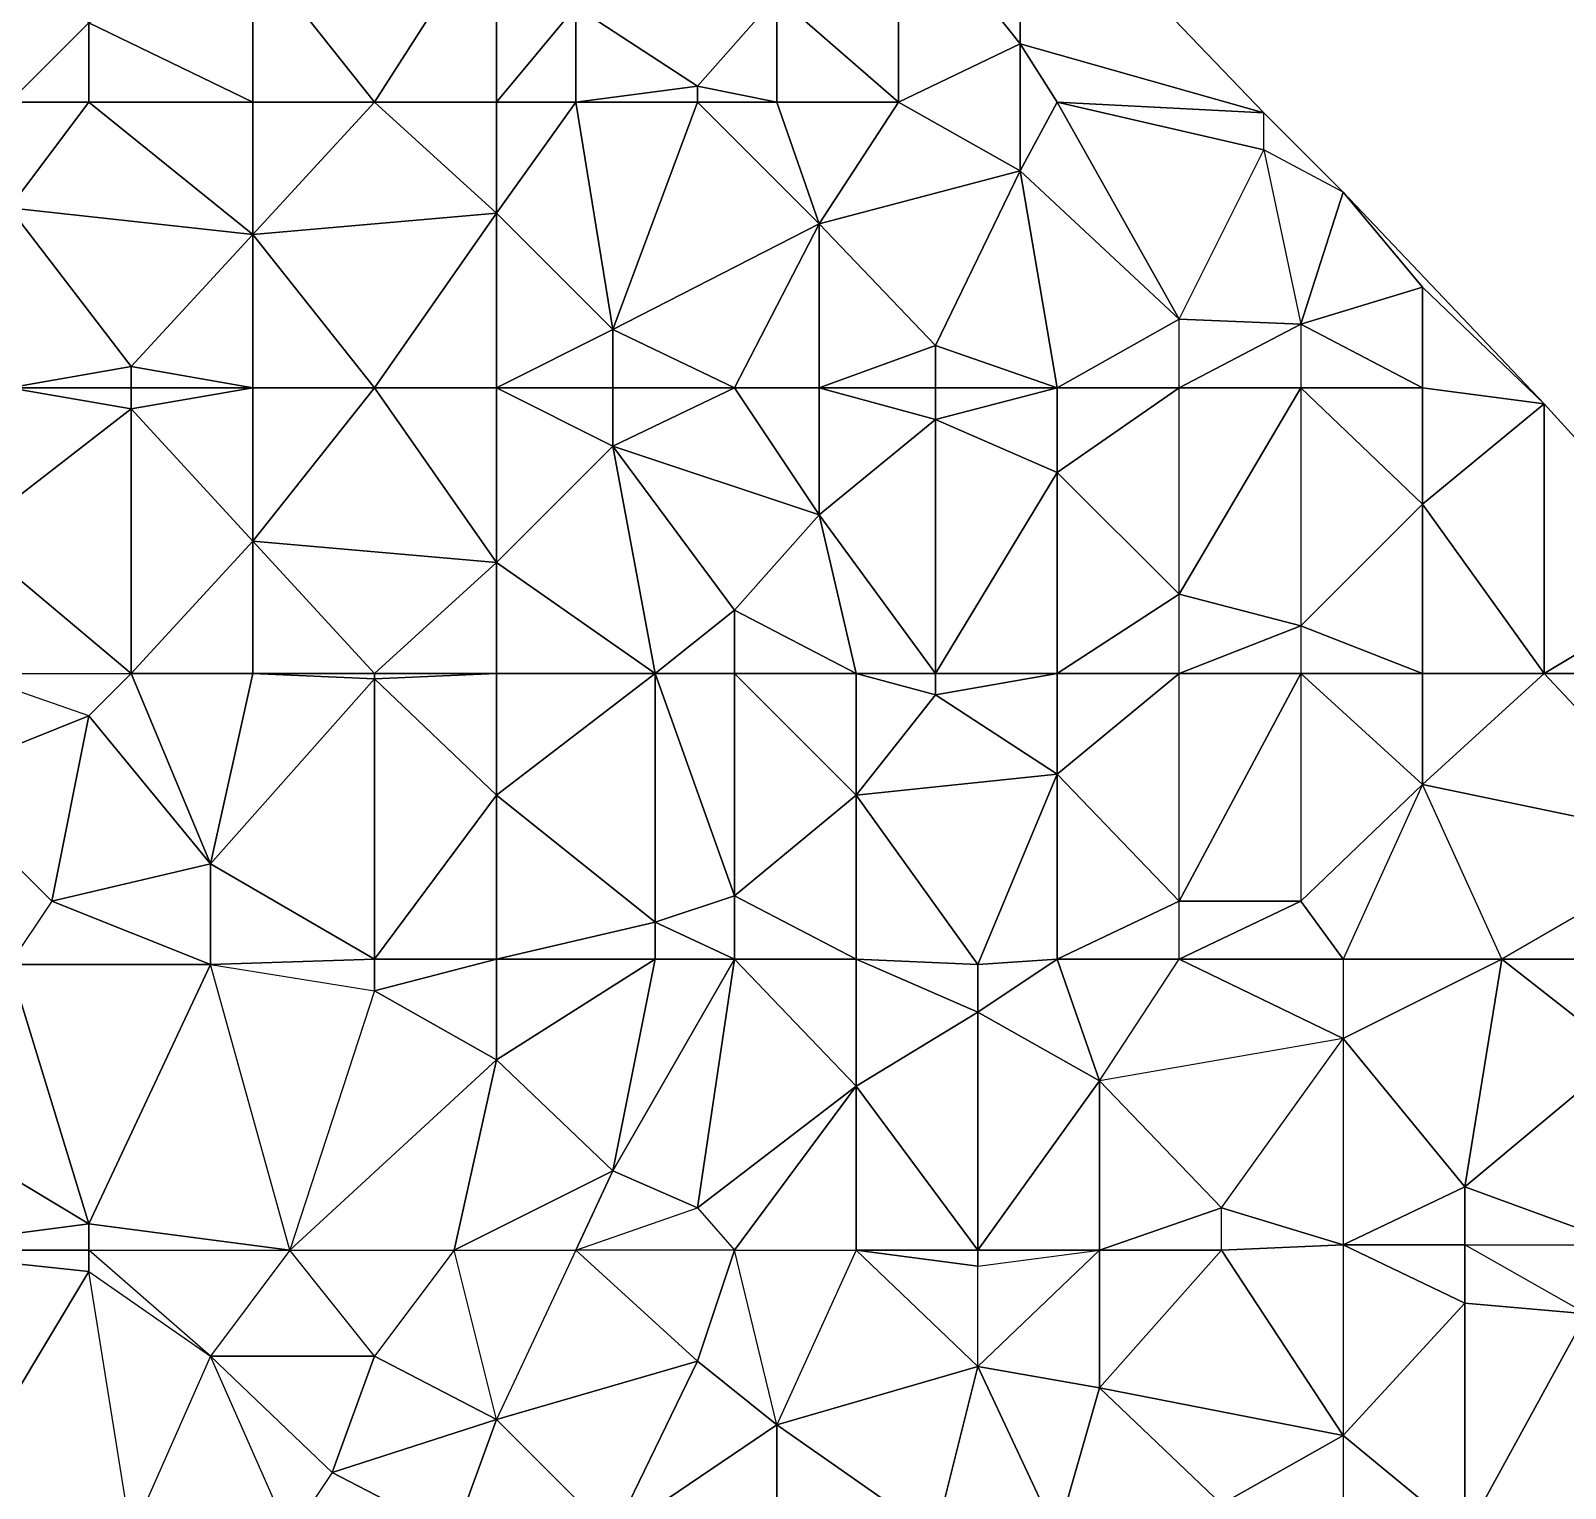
# Model space of a CAD drawing. Header units: metres. Extents: x 121.06818 to 121.07159, y 3.17836 to 3.18313.
# Drawn here: x 121.070965 to 121.071255, y 3.181248 to 3.1815235 of the extents above; entities that cross this region are included whole.
import ezdxf

# ---------------------------------------------------------------- set-up
doc = ezdxf.new("R2010")
doc.units = ezdxf.units.M

msp = doc.modelspace()

# ---------------------------------------------------------------- linework, layer by layer
at = {"layer": 'DELAUNEY16386', "color": 252}
msp.add_3dface([(121.071136, 3.181239, 0.01047), (121.071159, 3.181239, 0.01048), (121.071144, 3.181271, 0.01047)], dxfattribs=at)
at = {"layer": 'DELAUNEY16421', "color": 252}
msp.add_3dface([(121.070984, 3.181239, 0.01042), (121.071014, 3.181239, 0.01043), (121.070999, 3.181273, 0.01042)], dxfattribs=at)
at = {"layer": 'DELAUNEY16438', "color": 252}
msp.add_3dface([(121.071106, 3.181239, 0.01046), (121.071136, 3.181239, 0.01047), (121.071106, 3.18126, 0.01046)], dxfattribs=at)
at = {"layer": 'DELAUNEY16453', "color": 252}
msp.add_3dface([(121.071213, 3.181239, 0.0105), (121.071236, 3.181239, 0.01051), (121.071213, 3.181258, 0.0105)], dxfattribs=at)
at = {"layer": 'DELAUNEY16467', "color": 252}
msp.add_3dface([(121.071014, 3.181239, 0.01043), (121.071045, 3.181239, 0.01044), (121.071022, 3.181251, 0.01043)], dxfattribs=at)
at = {"layer": 'DELAUNEY16468', "color": 252}
msp.add_3dface([(121.071236, 3.181239, 0.01051), (121.071259, 3.181239, 0.01052), (121.071259, 3.181281, 0.01052)], dxfattribs=at)
at = {"layer": 'DELAUNEY16482', "color": 252}
msp.add_3dface([(121.071022, 3.181251, 0.01043), (121.071014, 3.181239, 0.01043), (121.070999, 3.181273, 0.01042)], dxfattribs=at)
at = {"layer": 'DELAUNEY16483', "color": 252}
msp.add_3dface([(121.071045, 3.181239, 0.01044), (121.071075, 3.181239, 0.01045), (121.071053, 3.181261, 0.01044)], dxfattribs=at)
at = {"layer": 'DELAUNEY16495', "color": 252}
msp.add_3dface([(121.071022, 3.181251, 0.01043), (121.071045, 3.181239, 0.01044), (121.071053, 3.181261, 0.01044)], dxfattribs=at)
at = {"layer": 'DELAUNEY16508', "color": 252}
msp.add_3dface([(121.071075, 3.181239, 0.01045), (121.071106, 3.181239, 0.01046), (121.071106, 3.18126, 0.01046)], dxfattribs=at)
at = {"layer": 'DELAUNEY16509', "color": 252}
msp.add_3dface([(121.071159, 3.181239, 0.01048), (121.07119, 3.181245, 0.01049), (121.071167, 3.181267, 0.01048)], dxfattribs=at)
at = {"layer": 'DELAUNEY16514', "color": 252}
msp.add_3dface([(121.070946, 3.181239, 0.01041), (121.070984, 3.181239, 0.01042), (121.070976, 3.181289, 0.01041)], dxfattribs=at)
at = {"layer": 'DELAUNEY16515', "color": 252}
msp.add_3dface([(121.071213, 3.181239, 0.0105), (121.07119, 3.181245, 0.01049), (121.071213, 3.181258, 0.0105)], dxfattribs=at)
at = {"layer": 'DELAUNEY16519', "color": 252}
msp.add_3dface([(121.071053, 3.181261, 0.01044), (121.071075, 3.181239, 0.01045), (121.071091, 3.181272, 0.01045)], dxfattribs=at)
at = {"layer": 'DELAUNEY16527', "color": 252}
msp.add_3dface([(121.071075, 3.181239, 0.01045), (121.071106, 3.18126, 0.01046), (121.071091, 3.181272, 0.01045)], dxfattribs=at)
at = {"layer": 'DELAUNEY16528', "color": 252}
msp.add_3dface([(121.071106, 3.18126, 0.01046), (121.071136, 3.181239, 0.01047), (121.071144, 3.181271, 0.01047)], dxfattribs=at)
at = {"layer": 'DELAUNEY16529', "color": 252}
msp.add_3dface([(121.071159, 3.181239, 0.01048), (121.071167, 3.181267, 0.01048), (121.071144, 3.181271, 0.01047)], dxfattribs=at)
at = {"layer": 'DELAUNEY16530', "color": 252}
msp.add_3dface([(121.071213, 3.181258, 0.0105), (121.07119, 3.181245, 0.01049), (121.071167, 3.181267, 0.01048)], dxfattribs=at)
at = {"layer": 'DELAUNEY16531', "color": 252}
msp.add_3dface([(121.071213, 3.181258, 0.0105), (121.071236, 3.181239, 0.01051), (121.071236, 3.181283, 0.01051)], dxfattribs=at)
at = {"layer": 'DELAUNEY16539', "color": 252}
msp.add_3dface([(121.070999, 3.181273, 0.01042), (121.070984, 3.181239, 0.01042), (121.070976, 3.181289, 0.01041)], dxfattribs=at)
at = {"layer": 'DELAUNEY16548', "color": 252}
msp.add_3dface([(121.071022, 3.181251, 0.01043), (121.071053, 3.181261, 0.01044), (121.07103, 3.181273, 0.01043)], dxfattribs=at)
at = {"layer": 'DELAUNEY16549', "color": 252}
msp.add_3dface([(121.071091, 3.181272, 0.01045), (121.071106, 3.18126, 0.01046), (121.071098, 3.181293, 0.01045)], dxfattribs=at)
at = {"layer": 'DELAUNEY16558', "color": 252}
msp.add_3dface([(121.070999, 3.181273, 0.01042), (121.071022, 3.181251, 0.01043), (121.07103, 3.181273, 0.01043)], dxfattribs=at)
at = {"layer": 'DELAUNEY16563', "color": 252}
msp.add_3dface([(121.071106, 3.18126, 0.01046), (121.071144, 3.181271, 0.01047), (121.071121, 3.181293, 0.01046)], dxfattribs=at)
at = {"layer": 'DELAUNEY16564', "color": 252}
msp.add_3dface([(121.071144, 3.181271, 0.01047), (121.071167, 3.181267, 0.01048), (121.071167, 3.181293, 0.01048)], dxfattribs=at)
at = {"layer": 'DELAUNEY16565', "color": 252}
msp.add_3dface([(121.071236, 3.181239, 0.01051), (121.071259, 3.181281, 0.01052), (121.071236, 3.181283, 0.01051)], dxfattribs=at)
at = {"layer": 'DELAUNEY16575', "color": 252}
msp.add_3dface([(121.070946, 3.181239, 0.01041), (121.070976, 3.181289, 0.01041), (121.070938, 3.181293, 0.0104)], dxfattribs=at)
at = {"layer": 'DELAUNEY16576', "color": 252}
msp.add_3dface([(121.07103, 3.181273, 0.01043), (121.071053, 3.181261, 0.01044), (121.071045, 3.181293, 0.01043)], dxfattribs=at)
at = {"layer": 'DELAUNEY16577', "color": 252}
msp.add_3dface([(121.071053, 3.181261, 0.01044), (121.071091, 3.181272, 0.01045), (121.071068, 3.181293, 0.01044)], dxfattribs=at)
at = {"layer": 'DELAUNEY16578', "color": 252}
msp.add_3dface([(121.071213, 3.181258, 0.0105), (121.071236, 3.181283, 0.01051), (121.071213, 3.181294, 0.0105)], dxfattribs=at)
at = {"layer": 'DELAUNEY16591', "color": 252}
msp.add_3dface([(121.071236, 3.181283, 0.01051), (121.071259, 3.181281, 0.01052), (121.071236, 3.181294, 0.01051)], dxfattribs=at)
at = {"layer": 'DELAUNEY16594', "color": 252}
msp.add_3dface([(121.070976, 3.181289, 0.01041), (121.070999, 3.181273, 0.01042), (121.070976, 3.181293, 0.01041)], dxfattribs=at)
at = {"layer": 'DELAUNEY16595', "color": 252}
msp.add_3dface([(121.070999, 3.181273, 0.01042), (121.07103, 3.181273, 0.01043), (121.071014, 3.181293, 0.01042)], dxfattribs=at)
at = {"layer": 'DELAUNEY16609', "color": 252}
msp.add_3dface([(121.070938, 3.181293, 0.0104), (121.070976, 3.181289, 0.01041), (121.070976, 3.181293, 0.01041)], dxfattribs=at)
at = {"layer": 'DELAUNEY16610', "color": 252}
msp.add_3dface([(121.071167, 3.181267, 0.01048), (121.07119, 3.181293, 0.01049), (121.071213, 3.181258, 0.0105)], dxfattribs=at)
at = {"layer": 'DELAUNEY16611', "color": 252}
msp.add_3dface([(121.071167, 3.181267, 0.01048), (121.07119, 3.181293, 0.01049), (121.071167, 3.181293, 0.01048)], dxfattribs=at)
at = {"layer": 'DELAUNEY16612', "color": 252}
msp.add_3dface([(121.071213, 3.181258, 0.0105), (121.07119, 3.181293, 0.01049), (121.071213, 3.181294, 0.0105)], dxfattribs=at)
at = {"layer": 'DELAUNEY16622', "color": 252}
msp.add_3dface([(121.071068, 3.181293, 0.01044), (121.071053, 3.181261, 0.01044), (121.071045, 3.181293, 0.01043)], dxfattribs=at)
at = {"layer": 'DELAUNEY16623', "color": 252}
msp.add_3dface([(121.071068, 3.181293, 0.01044), (121.071091, 3.181272, 0.01045), (121.071098, 3.181293, 0.01045)], dxfattribs=at)
at = {"layer": 'DELAUNEY16624', "color": 252}
msp.add_3dface([(121.071121, 3.181293, 0.01046), (121.071106, 3.18126, 0.01046), (121.071098, 3.181293, 0.01045)], dxfattribs=at)
at = {"layer": 'DELAUNEY16625', "color": 252}
msp.add_3dface([(121.071121, 3.181293, 0.01046), (121.071144, 3.181271, 0.01047), (121.071144, 3.18129, 0.01047)], dxfattribs=at)
at = {"layer": 'DELAUNEY16633', "color": 252}
msp.add_3dface([(121.071045, 3.181293, 0.01043), (121.07103, 3.181273, 0.01043), (121.071014, 3.181293, 0.01042)], dxfattribs=at)
at = {"layer": 'DELAUNEY16640', "color": 252}
msp.add_3dface([(121.071014, 3.181293, 0.01042), (121.070999, 3.181273, 0.01042), (121.070976, 3.181293, 0.01041)], dxfattribs=at)
at = {"layer": 'DELAUNEY16641', "color": 252}
msp.add_3dface([(121.071213, 3.181294, 0.0105), (121.07119, 3.181293, 0.01049), (121.07119, 3.181301, 0.01049)], dxfattribs=at)
at = {"layer": 'DELAUNEY16642', "color": 252}
msp.add_3dface([(121.071213, 3.181294, 0.0105), (121.071236, 3.181283, 0.01051), (121.071236, 3.181294, 0.01051)], dxfattribs=at)
at = {"layer": 'DELAUNEY16644', "color": 252}
msp.add_3dface([(121.071266, 3.181294, 0.01052), (121.071259, 3.181281, 0.01052), (121.071236, 3.181294, 0.01051)], dxfattribs=at)
at = {"layer": 'DELAUNEY16650', "color": 252}
msp.add_3dface([(121.071045, 3.181293, 0.01043), (121.071068, 3.181293, 0.01044), (121.071075, 3.181308, 0.01044)], dxfattribs=at)
at = {"layer": 'DELAUNEY16651', "color": 252}
msp.add_3dface([(121.071098, 3.181293, 0.01045), (121.071121, 3.181293, 0.01046), (121.071121, 3.181324, 0.01046)], dxfattribs=at)
at = {"layer": 'DELAUNEY16652', "color": 252}
msp.add_3dface([(121.071121, 3.181293, 0.01046), (121.071144, 3.18129, 0.01047), (121.071144, 3.181293, 0.01047)], dxfattribs=at)
at = {"layer": 'DELAUNEY16653', "color": 252}
msp.add_3dface([(121.071144, 3.181271, 0.01047), (121.071144, 3.18129, 0.01047), (121.071167, 3.181293, 0.01048)], dxfattribs=at)
at = {"layer": 'DELAUNEY16659', "color": 252}
msp.add_3dface([(121.071144, 3.18129, 0.01047), (121.071167, 3.181293, 0.01048), (121.071144, 3.181293, 0.01047)], dxfattribs=at)
at = {"layer": 'DELAUNEY16660', "color": 252}
msp.add_3dface([(121.071167, 3.181293, 0.01048), (121.07119, 3.181293, 0.01049), (121.07119, 3.181301, 0.01049)], dxfattribs=at)
at = {"layer": 'DELAUNEY16673', "color": 252}
msp.add_3dface([(121.071068, 3.181293, 0.01044), (121.071091, 3.181301, 0.01045), (121.071098, 3.181293, 0.01045)], dxfattribs=at)
at = {"layer": 'DELAUNEY16674', "color": 252}
msp.add_3dface([(121.071068, 3.181293, 0.01044), (121.071091, 3.181301, 0.01045), (121.071075, 3.181308, 0.01044)], dxfattribs=at)
at = {"layer": 'DELAUNEY16675', "color": 252}
msp.add_3dface([(121.071091, 3.181301, 0.01045), (121.071098, 3.181293, 0.01045), (121.071121, 3.181324, 0.01046)], dxfattribs=at)
at = {"layer": 'DELAUNEY16676', "color": 252}
msp.add_3dface([(121.071213, 3.181294, 0.0105), (121.071236, 3.181294, 0.01051), (121.071236, 3.181305, 0.01051)], dxfattribs=at)
at = {"layer": 'DELAUNEY16690', "color": 252}
msp.add_3dface([(121.071014, 3.181293, 0.01042), (121.071045, 3.181293, 0.01043), (121.071053, 3.181329, 0.01043)], dxfattribs=at)
at = {"layer": 'DELAUNEY16701', "color": 252}
msp.add_3dface([(121.070938, 3.181293, 0.0104), (121.070976, 3.181293, 0.01041), (121.070976, 3.181298, 0.01041)], dxfattribs=at)
at = {"layer": 'DELAUNEY16702', "color": 252}
msp.add_3dface([(121.070976, 3.181293, 0.01041), (121.071014, 3.181293, 0.01042), (121.070976, 3.181298, 0.01041)], dxfattribs=at)
at = {"layer": 'DELAUNEY16703', "color": 252}
msp.add_3dface([(121.071121, 3.181293, 0.01046), (121.071144, 3.181293, 0.01047), (121.071121, 3.181324, 0.01046)], dxfattribs=at)
at = {"layer": 'DELAUNEY16704', "color": 252}
msp.add_3dface([(121.071236, 3.181294, 0.01051), (121.071266, 3.181294, 0.01052), (121.071236, 3.181305, 0.01051)], dxfattribs=at)
at = {"layer": 'DELAUNEY16717', "color": 252}
msp.add_3dface([(121.070938, 3.181293, 0.0104), (121.070976, 3.181298, 0.01041), (121.070946, 3.181316, 0.0104)], dxfattribs=at)
at = {"layer": 'DELAUNEY16718', "color": 252}
msp.add_3dface([(121.071144, 3.181293, 0.01047), (121.071167, 3.181293, 0.01048), (121.071167, 3.181325, 0.01048)], dxfattribs=at)
at = {"layer": 'DELAUNEY16730', "color": 252}
msp.add_3dface([(121.070976, 3.181298, 0.01041), (121.071014, 3.181293, 0.01042), (121.070999, 3.181347, 0.01041)], dxfattribs=at)
at = {"layer": 'DELAUNEY16731', "color": 252}
msp.add_3dface([(121.071075, 3.181308, 0.01044), (121.071091, 3.181301, 0.01045), (121.071098, 3.181348, 0.01045)], dxfattribs=at)
at = {"layer": 'DELAUNEY16732', "color": 252}
msp.add_3dface([(121.071167, 3.181293, 0.01048), (121.07119, 3.181301, 0.01049), (121.071167, 3.181325, 0.01048)], dxfattribs=at)
at = {"layer": 'DELAUNEY16739', "color": 252}
msp.add_3dface([(121.070946, 3.181316, 0.0104), (121.070976, 3.181298, 0.01041), (121.070961, 3.181347, 0.0104)], dxfattribs=at)
at = {"layer": 'DELAUNEY16740', "color": 252}
msp.add_3dface([(121.071213, 3.181294, 0.0105), (121.07119, 3.181301, 0.01049), (121.071213, 3.181333, 0.0105)], dxfattribs=at)
at = {"layer": 'DELAUNEY16741', "color": 252}
msp.add_3dface([(121.071213, 3.181294, 0.0105), (121.071236, 3.181305, 0.01051), (121.071213, 3.181333, 0.0105)], dxfattribs=at)
at = {"layer": 'DELAUNEY16749', "color": 252}
msp.add_3dface([(121.071236, 3.181305, 0.01051), (121.071266, 3.181294, 0.01052), (121.071266, 3.18133, 0.01052)], dxfattribs=at)
at = {"layer": 'DELAUNEY16764', "color": 252}
msp.add_3dface([(121.071045, 3.181293, 0.01043), (121.071075, 3.181308, 0.01044), (121.071053, 3.181329, 0.01043)], dxfattribs=at)
at = {"layer": 'DELAUNEY16778', "color": 252}
msp.add_3dface([(121.071121, 3.181324, 0.01046), (121.071144, 3.181293, 0.01047), (121.071144, 3.181338, 0.01047)], dxfattribs=at)
at = {"layer": 'DELAUNEY16779', "color": 252}
msp.add_3dface([(121.071144, 3.181293, 0.01047), (121.071167, 3.181325, 0.01048), (121.071144, 3.181338, 0.01047)], dxfattribs=at)
at = {"layer": 'DELAUNEY16780', "color": 252}
msp.add_3dface([(121.071167, 3.181325, 0.01048), (121.07119, 3.181301, 0.01049), (121.071213, 3.181333, 0.0105)], dxfattribs=at)
at = {"layer": 'DELAUNEY16786', "color": 252}
msp.add_3dface([(121.071053, 3.181329, 0.01043), (121.071075, 3.181308, 0.01044), (121.071083, 3.181348, 0.01044)], dxfattribs=at)
at = {"layer": 'DELAUNEY16787', "color": 252}
msp.add_3dface([(121.071091, 3.181301, 0.01045), (121.071121, 3.181324, 0.01046), (121.071098, 3.181348, 0.01045)], dxfattribs=at)
at = {"layer": 'DELAUNEY16788', "color": 252}
msp.add_3dface([(121.071236, 3.181305, 0.01051), (121.071266, 3.18133, 0.01052), (121.071243, 3.181348, 0.01051)], dxfattribs=at)
at = {"layer": 'DELAUNEY16793', "color": 252}
msp.add_3dface([(121.071014, 3.181293, 0.01042), (121.071053, 3.181329, 0.01043), (121.07103, 3.181342, 0.01042)], dxfattribs=at)
at = {"layer": 'DELAUNEY16798', "color": 252}
msp.add_3dface([(121.07103, 3.181342, 0.01042), (121.071014, 3.181293, 0.01042), (121.070999, 3.181347, 0.01041)], dxfattribs=at)
at = {"layer": 'DELAUNEY16799', "color": 252}
msp.add_3dface([(121.07103, 3.181342, 0.01042), (121.071053, 3.181329, 0.01043), (121.071053, 3.181348, 0.01043)], dxfattribs=at)
at = {"layer": 'DELAUNEY16800', "color": 252}
msp.add_3dface([(121.071121, 3.181324, 0.01046), (121.071144, 3.181338, 0.01047), (121.071121, 3.181348, 0.01046)], dxfattribs=at)
at = {"layer": 'DELAUNEY16801', "color": 252}
msp.add_3dface([(121.071213, 3.181333, 0.0105), (121.071236, 3.181305, 0.01051), (121.071243, 3.181348, 0.01051)], dxfattribs=at)
at = {"layer": 'DELAUNEY16808', "color": 252}
msp.add_3dface([(121.070976, 3.181298, 0.01041), (121.070999, 3.181347, 0.01041), (121.070961, 3.181347, 0.0104)], dxfattribs=at)
at = {"layer": 'DELAUNEY16809', "color": 252}
msp.add_3dface([(121.071144, 3.181338, 0.01047), (121.071167, 3.181325, 0.01048), (121.071159, 3.181348, 0.01048)], dxfattribs=at)
at = {"layer": 'DELAUNEY16823', "color": 252}
msp.add_3dface([(121.070999, 3.181347, 0.01041), (121.07103, 3.181342, 0.01042), (121.07103, 3.181348, 0.01042)], dxfattribs=at)
at = {"layer": 'DELAUNEY16834', "color": 252}
msp.add_3dface([(121.071083, 3.181348, 0.01044), (121.071075, 3.181308, 0.01044), (121.071098, 3.181348, 0.01045)], dxfattribs=at)
at = {"layer": 'DELAUNEY16835', "color": 252}
msp.add_3dface([(121.071098, 3.181348, 0.01045), (121.071121, 3.181324, 0.01046), (121.071121, 3.181348, 0.01046)], dxfattribs=at)
at = {"layer": 'DELAUNEY16836', "color": 252}
msp.add_3dface([(121.071167, 3.181325, 0.01048), (121.071182, 3.181348, 0.01049), (121.071213, 3.181333, 0.0105)], dxfattribs=at)
at = {"layer": 'DELAUNEY16837', "color": 252}
msp.add_3dface([(121.071167, 3.181325, 0.01048), (121.071182, 3.181348, 0.01049), (121.071159, 3.181348, 0.01048)], dxfattribs=at)
at = {"layer": 'DELAUNEY16844', "color": 252}
msp.add_3dface([(121.070961, 3.181347, 0.0104), (121.070999, 3.181347, 0.01041), (121.070969, 3.181359, 0.0104)], dxfattribs=at)
at = {"layer": 'DELAUNEY16845', "color": 252}
msp.add_3dface([(121.071083, 3.181348, 0.01044), (121.071098, 3.181348, 0.01045), (121.071083, 3.181355, 0.01044)], dxfattribs=at)
at = {"layer": 'DELAUNEY16846', "color": 252}
msp.add_3dface([(121.071213, 3.181333, 0.0105), (121.071182, 3.181348, 0.01049), (121.071213, 3.181348, 0.0105)], dxfattribs=at)
at = {"layer": 'DELAUNEY16847', "color": 252}
msp.add_3dface([(121.071213, 3.181333, 0.0105), (121.071243, 3.181348, 0.01051), (121.071213, 3.181348, 0.0105)], dxfattribs=at)
at = {"layer": 'DELAUNEY16848', "color": 252}
msp.add_3dface([(121.071243, 3.181348, 0.01051), (121.071266, 3.18133, 0.01052), (121.071266, 3.181348, 0.01052)], dxfattribs=at)
at = {"layer": 'DELAUNEY16857', "color": 252}
msp.add_3dface([(121.071053, 3.181329, 0.01043), (121.071083, 3.181348, 0.01044), (121.071053, 3.181348, 0.01043)], dxfattribs=at)
at = {"layer": 'DELAUNEY16871', "color": 252}
msp.add_3dface([(121.071144, 3.181338, 0.01047), (121.071159, 3.181348, 0.01048), (121.071144, 3.181347, 0.01047)], dxfattribs=at)
at = {"layer": 'DELAUNEY16875', "color": 252}
msp.add_3dface([(121.07103, 3.181342, 0.01042), (121.071053, 3.181348, 0.01043), (121.07103, 3.181348, 0.01042)], dxfattribs=at)
at = {"layer": 'DELAUNEY16876', "color": 252}
msp.add_3dface([(121.071098, 3.181348, 0.01045), (121.071121, 3.181348, 0.01046), (121.071098, 3.18136, 0.01045)], dxfattribs=at)
at = {"layer": 'DELAUNEY16877', "color": 252}
msp.add_3dface([(121.071121, 3.181348, 0.01046), (121.071144, 3.181338, 0.01047), (121.071144, 3.181347, 0.01047)], dxfattribs=at)
at = {"layer": 'DELAUNEY16884', "color": 252}
msp.add_3dface([(121.071053, 3.181348, 0.01043), (121.071083, 3.181348, 0.01044), (121.071083, 3.181355, 0.01044)], dxfattribs=at)
at = {"layer": 'DELAUNEY16885', "color": 252}
msp.add_3dface([(121.071159, 3.181348, 0.01048), (121.071182, 3.181348, 0.01049), (121.071182, 3.181359, 0.01049)], dxfattribs=at)
at = {"layer": 'DELAUNEY16886', "color": 252}
msp.add_3dface([(121.071243, 3.181348, 0.01051), (121.071266, 3.181348, 0.01052), (121.071281, 3.18137, 0.01053)], dxfattribs=at)
at = {"layer": 'DELAUNEY16895', "color": 252}
msp.add_3dface([(121.070969, 3.181359, 0.0104), (121.070961, 3.181347, 0.0104), (121.070946, 3.181382, 0.01039)], dxfattribs=at)
at = {"layer": 'DELAUNEY16896', "color": 252}
msp.add_3dface([(121.071121, 3.181348, 0.01046), (121.071144, 3.181347, 0.01047), (121.071121, 3.181379, 0.01046)], dxfattribs=at)
at = {"layer": 'DELAUNEY16897', "color": 252}
msp.add_3dface([(121.071213, 3.181348, 0.0105), (121.071182, 3.181348, 0.01049), (121.071205, 3.181359, 0.0105)], dxfattribs=at)
at = {"layer": 'DELAUNEY16898', "color": 252}
msp.add_3dface([(121.071213, 3.181348, 0.0105), (121.071243, 3.181348, 0.01051), (121.071228, 3.181381, 0.01051)], dxfattribs=at)
at = {"layer": 'DELAUNEY16906', "color": 252}
msp.add_3dface([(121.070969, 3.181359, 0.0104), (121.070999, 3.181347, 0.01041), (121.070999, 3.181366, 0.01041)], dxfattribs=at)
at = {"layer": 'DELAUNEY16907', "color": 252}
msp.add_3dface([(121.070999, 3.181347, 0.01041), (121.07103, 3.181348, 0.01042), (121.070999, 3.181366, 0.01041)], dxfattribs=at)
at = {"layer": 'DELAUNEY16908', "color": 252}
msp.add_3dface([(121.071144, 3.181347, 0.01047), (121.071159, 3.181348, 0.01048), (121.071159, 3.181383, 0.01048)], dxfattribs=at)
at = {"layer": 'DELAUNEY16909', "color": 252}
msp.add_3dface([(121.071205, 3.181359, 0.0105), (121.071182, 3.181348, 0.01049), (121.071182, 3.181359, 0.01049)], dxfattribs=at)
at = {"layer": 'DELAUNEY16919', "color": 252}
msp.add_3dface([(121.07103, 3.181348, 0.01042), (121.071053, 3.181348, 0.01043), (121.071053, 3.181379, 0.01043)], dxfattribs=at)
at = {"layer": 'DELAUNEY16920', "color": 252}
msp.add_3dface([(121.071213, 3.181348, 0.0105), (121.071205, 3.181359, 0.0105), (121.071228, 3.181381, 0.01051)], dxfattribs=at)
at = {"layer": 'DELAUNEY16942', "color": 252}
msp.add_3dface([(121.071053, 3.181348, 0.01043), (121.071083, 3.181355, 0.01044), (121.071053, 3.181379, 0.01043)], dxfattribs=at)
at = {"layer": 'DELAUNEY16951', "color": 252}
msp.add_3dface([(121.071083, 3.181355, 0.01044), (121.071098, 3.181348, 0.01045), (121.071098, 3.18136, 0.01045)], dxfattribs=at)
at = {"layer": 'DELAUNEY16952', "color": 252}
msp.add_3dface([(121.071083, 3.181355, 0.01044), (121.071098, 3.18136, 0.01045), (121.071083, 3.181402, 0.01044)], dxfattribs=at)
at = {"layer": 'DELAUNEY16953', "color": 252}
msp.add_3dface([(121.071159, 3.181348, 0.01048), (121.071182, 3.181359, 0.01049), (121.071159, 3.181383, 0.01048)], dxfattribs=at)
at = {"layer": 'DELAUNEY16962', "color": 252}
msp.add_3dface([(121.070969, 3.181359, 0.0104), (121.070999, 3.181366, 0.01041), (121.070976, 3.181394, 0.0104)], dxfattribs=at)
at = {"layer": 'DELAUNEY16963', "color": 252}
msp.add_3dface([(121.071098, 3.18136, 0.01045), (121.071121, 3.181348, 0.01046), (121.071121, 3.181379, 0.01046)], dxfattribs=at)
at = {"layer": 'DELAUNEY16964', "color": 252}
msp.add_3dface([(121.071205, 3.181359, 0.0105), (121.071182, 3.181359, 0.01049), (121.071205, 3.181402, 0.0105)], dxfattribs=at)
at = {"layer": 'DELAUNEY16969', "color": 252}
msp.add_3dface([(121.070999, 3.181366, 0.01041), (121.07103, 3.181348, 0.01042), (121.07103, 3.181401, 0.01042)], dxfattribs=at)
at = {"layer": 'DELAUNEY16974', "color": 252}
msp.add_3dface([(121.071243, 3.181348, 0.01051), (121.071228, 3.181381, 0.01051), (121.071281, 3.18137, 0.01053)], dxfattribs=at)
at = {"layer": 'DELAUNEY16983', "color": 252}
msp.add_3dface([(121.07103, 3.181348, 0.01042), (121.071053, 3.181379, 0.01043), (121.07103, 3.181401, 0.01042)], dxfattribs=at)
at = {"layer": 'DELAUNEY16984', "color": 252}
msp.add_3dface([(121.071053, 3.181379, 0.01043), (121.071083, 3.181355, 0.01044), (121.071083, 3.181402, 0.01044)], dxfattribs=at)
at = {"layer": 'DELAUNEY16985', "color": 252}
msp.add_3dface([(121.071098, 3.18136, 0.01045), (121.071121, 3.181379, 0.01046), (121.071098, 3.181402, 0.01045)], dxfattribs=at)
at = {"layer": 'DELAUNEY16986', "color": 252}
msp.add_3dface([(121.071121, 3.181379, 0.01046), (121.071144, 3.181347, 0.01047), (121.071159, 3.181383, 0.01048)], dxfattribs=at)
at = {"layer": 'DELAUNEY16987', "color": 252}
msp.add_3dface([(121.071205, 3.181359, 0.0105), (121.071228, 3.181381, 0.01051), (121.071205, 3.181402, 0.0105)], dxfattribs=at)
at = {"layer": 'DELAUNEY16997', "color": 252}
msp.add_3dface([(121.070946, 3.181382, 0.01039), (121.070969, 3.181359, 0.0104), (121.070976, 3.181394, 0.0104)], dxfattribs=at)
at = {"layer": 'DELAUNEY16998', "color": 252}
msp.add_3dface([(121.071159, 3.181383, 0.01048), (121.071182, 3.181359, 0.01049), (121.071182, 3.181402, 0.01049)], dxfattribs=at)
at = {"layer": 'DELAUNEY17015', "color": 252}
msp.add_3dface([(121.071121, 3.181379, 0.01046), (121.071159, 3.181383, 0.01048), (121.071136, 3.181398, 0.01047)], dxfattribs=at)
at = {"layer": 'DELAUNEY17023', "color": 252}
msp.add_3dface([(121.070999, 3.181366, 0.01041), (121.07103, 3.181401, 0.01042), (121.071007, 3.181402, 0.01041)], dxfattribs=at)
at = {"layer": 'DELAUNEY17034', "color": 252}
msp.add_3dface([(121.070976, 3.181394, 0.0104), (121.070999, 3.181366, 0.01041), (121.070984, 3.181402, 0.0104)], dxfattribs=at)
at = {"layer": 'DELAUNEY17035', "color": 252}
msp.add_3dface([(121.07103, 3.181401, 0.01042), (121.071053, 3.181379, 0.01043), (121.071053, 3.181402, 0.01043)], dxfattribs=at)
at = {"layer": 'DELAUNEY17036', "color": 252}
msp.add_3dface([(121.071228, 3.181381, 0.01051), (121.071251, 3.181402, 0.01052), (121.071281, 3.18137, 0.01053)], dxfattribs=at)
at = {"layer": 'DELAUNEY17037', "color": 252}
msp.add_3dface([(121.071228, 3.181381, 0.01051), (121.071251, 3.181402, 0.01052), (121.071228, 3.181402, 0.01051)], dxfattribs=at)
at = {"layer": 'DELAUNEY17038', "color": 252}
msp.add_3dface([(121.071251, 3.181402, 0.01052), (121.071281, 3.18137, 0.01053), (121.071281, 3.181402, 0.01053)], dxfattribs=at)
at = {"layer": 'DELAUNEY17046', "color": 252}
msp.add_3dface([(121.070946, 3.181382, 0.01039), (121.070976, 3.181394, 0.0104), (121.070953, 3.181402, 0.01039)], dxfattribs=at)
at = {"layer": 'DELAUNEY17047', "color": 252}
msp.add_3dface([(121.071053, 3.181379, 0.01043), (121.071083, 3.181402, 0.01044), (121.071053, 3.181402, 0.01043)], dxfattribs=at)
at = {"layer": 'DELAUNEY17048', "color": 252}
msp.add_3dface([(121.071083, 3.181402, 0.01044), (121.071098, 3.18136, 0.01045), (121.071098, 3.181402, 0.01045)], dxfattribs=at)
at = {"layer": 'DELAUNEY17055', "color": 252}
msp.add_3dface([(121.070999, 3.181366, 0.01041), (121.071007, 3.181402, 0.01041), (121.070984, 3.181402, 0.0104)], dxfattribs=at)
at = {"layer": 'DELAUNEY17056', "color": 252}
msp.add_3dface([(121.071121, 3.181379, 0.01046), (121.071136, 3.181398, 0.01047), (121.071121, 3.181402, 0.01046)], dxfattribs=at)
at = {"layer": 'DELAUNEY17057', "color": 252}
msp.add_3dface([(121.071136, 3.181398, 0.01047), (121.071159, 3.181383, 0.01048), (121.071159, 3.181402, 0.01048)], dxfattribs=at)
at = {"layer": 'DELAUNEY17058', "color": 252}
msp.add_3dface([(121.071159, 3.181383, 0.01048), (121.071182, 3.181402, 0.01049), (121.071159, 3.181402, 0.01048)], dxfattribs=at)
at = {"layer": 'DELAUNEY17059', "color": 252}
msp.add_3dface([(121.071182, 3.181359, 0.01049), (121.071182, 3.181402, 0.01049), (121.071205, 3.181402, 0.0105)], dxfattribs=at)
at = {"layer": 'DELAUNEY17064', "color": 252}
msp.add_3dface([(121.071007, 3.181402, 0.01041), (121.07103, 3.181401, 0.01042), (121.07103, 3.181402, 0.01042)], dxfattribs=at)
at = {"layer": 'DELAUNEY17065', "color": 252}
msp.add_3dface([(121.071083, 3.181402, 0.01044), (121.071098, 3.181402, 0.01045), (121.071098, 3.181414, 0.01045)], dxfattribs=at)
at = {"layer": 'DELAUNEY17066', "color": 252}
msp.add_3dface([(121.071098, 3.181402, 0.01045), (121.071121, 3.181379, 0.01046), (121.071121, 3.181402, 0.01046)], dxfattribs=at)
at = {"layer": 'DELAUNEY17067', "color": 252}
msp.add_3dface([(121.071205, 3.181402, 0.0105), (121.071182, 3.181402, 0.01049), (121.071205, 3.181411, 0.0105)], dxfattribs=at)
at = {"layer": 'DELAUNEY17068', "color": 252}
msp.add_3dface([(121.071205, 3.181402, 0.0105), (121.071228, 3.181381, 0.01051), (121.071228, 3.181402, 0.01051)], dxfattribs=at)
at = {"layer": 'DELAUNEY17072', "color": 252}
msp.add_3dface([(121.070984, 3.181402, 0.0104), (121.070976, 3.181394, 0.0104), (121.070953, 3.181402, 0.01039)], dxfattribs=at)
at = {"layer": 'DELAUNEY17080', "color": 252}
msp.add_3dface([(121.070984, 3.181402, 0.0104), (121.071007, 3.181402, 0.01041), (121.071007, 3.181427, 0.01041)], dxfattribs=at)
at = {"layer": 'DELAUNEY17081', "color": 252}
msp.add_3dface([(121.071251, 3.181402, 0.01052), (121.071281, 3.181402, 0.01053), (121.071281, 3.18142, 0.01053)], dxfattribs=at)
at = {"layer": 'DELAUNEY17095', "color": 252}
msp.add_3dface([(121.07103, 3.181401, 0.01042), (121.071053, 3.181402, 0.01043), (121.07103, 3.181402, 0.01042)], dxfattribs=at)
at = {"layer": 'DELAUNEY17096', "color": 252}
msp.add_3dface([(121.071053, 3.181402, 0.01043), (121.071083, 3.181402, 0.01044), (121.071053, 3.181423, 0.01043)], dxfattribs=at)
at = {"layer": 'DELAUNEY17097', "color": 252}
msp.add_3dface([(121.071098, 3.181402, 0.01045), (121.071121, 3.181402, 0.01046), (121.071098, 3.181414, 0.01045)], dxfattribs=at)
at = {"layer": 'DELAUNEY17098', "color": 252}
msp.add_3dface([(121.071121, 3.181402, 0.01046), (121.071136, 3.181398, 0.01047), (121.071136, 3.181402, 0.01047)], dxfattribs=at)
at = {"layer": 'DELAUNEY17099', "color": 252}
msp.add_3dface([(121.071136, 3.181398, 0.01047), (121.071159, 3.181402, 0.01048), (121.071136, 3.181402, 0.01047)], dxfattribs=at)
at = {"layer": 'DELAUNEY17100', "color": 252}
msp.add_3dface([(121.071205, 3.181402, 0.0105), (121.071228, 3.181402, 0.01051), (121.071205, 3.181411, 0.0105)], dxfattribs=at)
at = {"layer": 'DELAUNEY17112', "color": 252}
msp.add_3dface([(121.071159, 3.181402, 0.01048), (121.071182, 3.181402, 0.01049), (121.071182, 3.181417, 0.01049)], dxfattribs=at)
at = {"layer": 'DELAUNEY17113', "color": 252}
msp.add_3dface([(121.071228, 3.181402, 0.01051), (121.071251, 3.181402, 0.01052), (121.071228, 3.181434, 0.01051)], dxfattribs=at)
at = {"layer": 'DELAUNEY17141', "color": 252}
msp.add_3dface([(121.071007, 3.181402, 0.01041), (121.07103, 3.181402, 0.01042), (121.071007, 3.181427, 0.01041)], dxfattribs=at)
at = {"layer": 'DELAUNEY17142', "color": 252}
msp.add_3dface([(121.071121, 3.181402, 0.01046), (121.071136, 3.181402, 0.01047), (121.071114, 3.181432, 0.01046)], dxfattribs=at)
at = {"layer": 'DELAUNEY17143', "color": 252}
msp.add_3dface([(121.071136, 3.181402, 0.01047), (121.071159, 3.181402, 0.01048), (121.071159, 3.18144, 0.01048)], dxfattribs=at)
at = {"layer": 'DELAUNEY17149', "color": 252}
msp.add_3dface([(121.07103, 3.181402, 0.01042), (121.071053, 3.181402, 0.01043), (121.071053, 3.181423, 0.01043)], dxfattribs=at)
at = {"layer": 'DELAUNEY17159', "color": 252}
msp.add_3dface([(121.071083, 3.181402, 0.01044), (121.071098, 3.181414, 0.01045), (121.071075, 3.181445, 0.01044)], dxfattribs=at)
at = {"layer": 'DELAUNEY17160', "color": 252}
msp.add_3dface([(121.071205, 3.181411, 0.0105), (121.071182, 3.181402, 0.01049), (121.071182, 3.181417, 0.01049)], dxfattribs=at)
at = {"layer": 'DELAUNEY17161', "color": 252}
msp.add_3dface([(121.071205, 3.181411, 0.0105), (121.071228, 3.181402, 0.01051), (121.071228, 3.181434, 0.01051)], dxfattribs=at)
at = {"layer": 'DELAUNEY17168', "color": 252}
msp.add_3dface([(121.070953, 3.181402, 0.01039), (121.070984, 3.181402, 0.0104), (121.070953, 3.181428, 0.01039)], dxfattribs=at)
at = {"layer": 'DELAUNEY17169', "color": 252}
msp.add_3dface([(121.071098, 3.181414, 0.01045), (121.071121, 3.181402, 0.01046), (121.071114, 3.181432, 0.01046)], dxfattribs=at)
at = {"layer": 'DELAUNEY17170', "color": 252}
msp.add_3dface([(121.071159, 3.181402, 0.01048), (121.071182, 3.181417, 0.01049), (121.071159, 3.18144, 0.01048)], dxfattribs=at)
at = {"layer": 'DELAUNEY17187', "color": 252}
msp.add_3dface([(121.07103, 3.181402, 0.01042), (121.071053, 3.181423, 0.01043), (121.071007, 3.181427, 0.01041)], dxfattribs=at)
at = {"layer": 'DELAUNEY17188', "color": 252}
msp.add_3dface([(121.071205, 3.181411, 0.0105), (121.071182, 3.181417, 0.01049), (121.071205, 3.181456, 0.0105)], dxfattribs=at)
at = {"layer": 'DELAUNEY17189', "color": 252}
msp.add_3dface([(121.071251, 3.181402, 0.01052), (121.071281, 3.18142, 0.01053), (121.071251, 3.181453, 0.01052)], dxfattribs=at)
at = {"layer": 'DELAUNEY17193', "color": 252}
msp.add_3dface([(121.070984, 3.181402, 0.0104), (121.071007, 3.181427, 0.01041), (121.070984, 3.181452, 0.0104)], dxfattribs=at)
at = {"layer": 'DELAUNEY17194', "color": 252}
msp.add_3dface([(121.071053, 3.181423, 0.01043), (121.071083, 3.181402, 0.01044), (121.071075, 3.181445, 0.01044)], dxfattribs=at)
at = {"layer": 'DELAUNEY17201', "color": 252}
msp.add_3dface([(121.070953, 3.181428, 0.01039), (121.070984, 3.181402, 0.0104), (121.070984, 3.181452, 0.0104)], dxfattribs=at)
at = {"layer": 'DELAUNEY17202', "color": 252}
msp.add_3dface([(121.071098, 3.181414, 0.01045), (121.071114, 3.181432, 0.01046), (121.071075, 3.181445, 0.01044)], dxfattribs=at)
at = {"layer": 'DELAUNEY17207', "color": 252}
msp.add_3dface([(121.071205, 3.181411, 0.0105), (121.071228, 3.181434, 0.01051), (121.071205, 3.181456, 0.0105)], dxfattribs=at)
at = {"layer": 'DELAUNEY17208', "color": 252}
msp.add_3dface([(121.071228, 3.181434, 0.01051), (121.071251, 3.181402, 0.01052), (121.071251, 3.181453, 0.01052)], dxfattribs=at)
at = {"layer": 'DELAUNEY17213', "color": 252}
msp.add_3dface([(121.071114, 3.181432, 0.01046), (121.071136, 3.181402, 0.01047), (121.071136, 3.18145, 0.01047)], dxfattribs=at)
at = {"layer": 'DELAUNEY17214', "color": 252}
msp.add_3dface([(121.071136, 3.181402, 0.01047), (121.071159, 3.18144, 0.01048), (121.071136, 3.18145, 0.01047)], dxfattribs=at)
at = {"layer": 'DELAUNEY17219', "color": 252}
msp.add_3dface([(121.071053, 3.181423, 0.01043), (121.071075, 3.181445, 0.01044), (121.071053, 3.181456, 0.01043)], dxfattribs=at)
at = {"layer": 'DELAUNEY17220', "color": 252}
msp.add_3dface([(121.071159, 3.18144, 0.01048), (121.071182, 3.181417, 0.01049), (121.071182, 3.181456, 0.01049)], dxfattribs=at)
at = {"layer": 'DELAUNEY17230', "color": 252}
msp.add_3dface([(121.070953, 3.181428, 0.01039), (121.070984, 3.181452, 0.0104), (121.070961, 3.181456, 0.01039)], dxfattribs=at)
at = {"layer": 'DELAUNEY17231', "color": 252}
msp.add_3dface([(121.071007, 3.181427, 0.01041), (121.071053, 3.181423, 0.01043), (121.07103, 3.181456, 0.01042)], dxfattribs=at)
at = {"layer": 'DELAUNEY17232', "color": 252}
msp.add_3dface([(121.071114, 3.181432, 0.01046), (121.071136, 3.18145, 0.01047), (121.071114, 3.181456, 0.01046)], dxfattribs=at)
at = {"layer": 'DELAUNEY17240', "color": 252}
msp.add_3dface([(121.070984, 3.181452, 0.0104), (121.071007, 3.181427, 0.01041), (121.071007, 3.181456, 0.01041)], dxfattribs=at)
at = {"layer": 'DELAUNEY17241', "color": 252}
msp.add_3dface([(121.071136, 3.18145, 0.01047), (121.071159, 3.18144, 0.01048), (121.071159, 3.181456, 0.01048)], dxfattribs=at)
at = {"layer": 'DELAUNEY17242', "color": 252}
msp.add_3dface([(121.071228, 3.181434, 0.01051), (121.071251, 3.181453, 0.01052), (121.071228, 3.181456, 0.01051)], dxfattribs=at)
at = {"layer": 'DELAUNEY17263', "color": 252}
msp.add_3dface([(121.071007, 3.181427, 0.01041), (121.07103, 3.181456, 0.01042), (121.071007, 3.181456, 0.01041)], dxfattribs=at)
at = {"layer": 'DELAUNEY17264', "color": 252}
msp.add_3dface([(121.07103, 3.181456, 0.01042), (121.071053, 3.181423, 0.01043), (121.071053, 3.181456, 0.01043)], dxfattribs=at)
at = {"layer": 'DELAUNEY17265', "color": 252}
msp.add_3dface([(121.071205, 3.181456, 0.0105), (121.071182, 3.181417, 0.01049), (121.071182, 3.181456, 0.01049)], dxfattribs=at)
at = {"layer": 'DELAUNEY17275', "color": 252}
msp.add_3dface([(121.071075, 3.181445, 0.01044), (121.071114, 3.181432, 0.01046), (121.071098, 3.181456, 0.01045)], dxfattribs=at)
at = {"layer": 'DELAUNEY17276', "color": 252}
msp.add_3dface([(121.071205, 3.181456, 0.0105), (121.071228, 3.181434, 0.01051), (121.071228, 3.181456, 0.01051)], dxfattribs=at)
at = {"layer": 'DELAUNEY17286', "color": 252}
msp.add_3dface([(121.071075, 3.181445, 0.01044), (121.071098, 3.181456, 0.01045), (121.071075, 3.181456, 0.01044)], dxfattribs=at)
at = {"layer": 'DELAUNEY17287', "color": 252}
msp.add_3dface([(121.071098, 3.181456, 0.01045), (121.071114, 3.181432, 0.01046), (121.071114, 3.181456, 0.01046)], dxfattribs=at)
at = {"layer": 'DELAUNEY17288', "color": 252}
msp.add_3dface([(121.071159, 3.18144, 0.01048), (121.071182, 3.181456, 0.01049), (121.071159, 3.181456, 0.01048)], dxfattribs=at)
at = {"layer": 'DELAUNEY17289', "color": 252}
msp.add_3dface([(121.071205, 3.181456, 0.0105), (121.071182, 3.181456, 0.01049), (121.071205, 3.181468, 0.0105)], dxfattribs=at)
at = {"layer": 'DELAUNEY17297', "color": 252}
msp.add_3dface([(121.070961, 3.181456, 0.01039), (121.070984, 3.181452, 0.0104), (121.070984, 3.181456, 0.0104)], dxfattribs=at)
at = {"layer": 'DELAUNEY17298', "color": 252}
msp.add_3dface([(121.07103, 3.181456, 0.01042), (121.071053, 3.181456, 0.01043), (121.071053, 3.181489, 0.01043)], dxfattribs=at)
at = {"layer": 'DELAUNEY17303', "color": 252}
msp.add_3dface([(121.070984, 3.181452, 0.0104), (121.071007, 3.181456, 0.01041), (121.070984, 3.181456, 0.0104)], dxfattribs=at)
at = {"layer": 'DELAUNEY17304', "color": 252}
msp.add_3dface([(121.071053, 3.181456, 0.01043), (121.071075, 3.181445, 0.01044), (121.071075, 3.181456, 0.01044)], dxfattribs=at)
at = {"layer": 'DELAUNEY17308', "color": 252}
msp.add_3dface([(121.071007, 3.181456, 0.01041), (121.07103, 3.181456, 0.01042), (121.071007, 3.181485, 0.01041)], dxfattribs=at)
at = {"layer": 'DELAUNEY17309', "color": 252}
msp.add_3dface([(121.071098, 3.181456, 0.01045), (121.071114, 3.181456, 0.01046), (121.071114, 3.181487, 0.01046)], dxfattribs=at)
at = {"layer": 'DELAUNEY17310', "color": 252}
msp.add_3dface([(121.071205, 3.181456, 0.0105), (121.071228, 3.181456, 0.01051), (121.071205, 3.181468, 0.0105)], dxfattribs=at)
at = {"layer": 'DELAUNEY17314', "color": 252}
msp.add_3dface([(121.071114, 3.181456, 0.01046), (121.071136, 3.18145, 0.01047), (121.071136, 3.181456, 0.01047)], dxfattribs=at)
at = {"layer": 'DELAUNEY17315', "color": 252}
msp.add_3dface([(121.071228, 3.181456, 0.01051), (121.071251, 3.181453, 0.01052), (121.071228, 3.181475, 0.01051)], dxfattribs=at)
at = {"layer": 'DELAUNEY17322', "color": 252}
msp.add_3dface([(121.071053, 3.181456, 0.01043), (121.071075, 3.181456, 0.01044), (121.071075, 3.181467, 0.01044)], dxfattribs=at)
at = {"layer": 'DELAUNEY17323', "color": 252}
msp.add_3dface([(121.071136, 3.18145, 0.01047), (121.071159, 3.181456, 0.01048), (121.071136, 3.181456, 0.01047)], dxfattribs=at)
at = {"layer": 'DELAUNEY17324', "color": 252}
msp.add_3dface([(121.071159, 3.181456, 0.01048), (121.071182, 3.181456, 0.01049), (121.071182, 3.181469, 0.01049)], dxfattribs=at)
at = {"layer": 'DELAUNEY17337', "color": 252}
msp.add_3dface([(121.071075, 3.181456, 0.01044), (121.071098, 3.181456, 0.01045), (121.071075, 3.181467, 0.01044)], dxfattribs=at)
at = {"layer": 'DELAUNEY17338', "color": 252}
msp.add_3dface([(121.071114, 3.181456, 0.01046), (121.071136, 3.181456, 0.01047), (121.071136, 3.181464, 0.01047)], dxfattribs=at)
at = {"layer": 'DELAUNEY17342', "color": 252}
msp.add_3dface([(121.070961, 3.181456, 0.01039), (121.070984, 3.181456, 0.0104), (121.070984, 3.18146, 0.0104)], dxfattribs=at)
at = {"layer": 'DELAUNEY17343', "color": 252}
msp.add_3dface([(121.071136, 3.181456, 0.01047), (121.071159, 3.181456, 0.01048), (121.071136, 3.181464, 0.01047)], dxfattribs=at)
at = {"layer": 'DELAUNEY17346', "color": 252}
msp.add_3dface([(121.070961, 3.181456, 0.01039), (121.070984, 3.18146, 0.0104), (121.070961, 3.18149, 0.01039)], dxfattribs=at)
at = {"layer": 'DELAUNEY17347', "color": 252}
msp.add_3dface([(121.070984, 3.18146, 0.0104), (121.070984, 3.181456, 0.0104), (121.071007, 3.181456, 0.01041)], dxfattribs=at)
at = {"layer": 'DELAUNEY17361', "color": 252}
msp.add_3dface([(121.070984, 3.18146, 0.0104), (121.071007, 3.181456, 0.01041), (121.071007, 3.181485, 0.01041)], dxfattribs=at)
at = {"layer": 'DELAUNEY17362', "color": 252}
msp.add_3dface([(121.071114, 3.181456, 0.01046), (121.071136, 3.181464, 0.01047), (121.071114, 3.181487, 0.01046)], dxfattribs=at)
at = {"layer": 'DELAUNEY17369', "color": 252}
msp.add_3dface([(121.071053, 3.181456, 0.01043), (121.071075, 3.181467, 0.01044), (121.071053, 3.181489, 0.01043)], dxfattribs=at)
at = {"layer": 'DELAUNEY17370', "color": 252}
msp.add_3dface([(121.071075, 3.181467, 0.01044), (121.071098, 3.181456, 0.01045), (121.071114, 3.181487, 0.01046)], dxfattribs=at)
at = {"layer": 'DELAUNEY17371', "color": 252}
msp.add_3dface([(121.071136, 3.181464, 0.01047), (121.071159, 3.181456, 0.01048), (121.071152, 3.181497, 0.01048)], dxfattribs=at)
at = {"layer": 'DELAUNEY17372', "color": 252}
msp.add_3dface([(121.071159, 3.181456, 0.01048), (121.071182, 3.181469, 0.01049), (121.071152, 3.181497, 0.01048)], dxfattribs=at)
at = {"layer": 'DELAUNEY17373', "color": 252}
msp.add_3dface([(121.071182, 3.181456, 0.01049), (121.071182, 3.181469, 0.01049), (121.071205, 3.181468, 0.0105)], dxfattribs=at)
at = {"layer": 'DELAUNEY17376', "color": 252}
msp.add_3dface([(121.071205, 3.181468, 0.0105), (121.071182, 3.181469, 0.01049), (121.071198, 3.181501, 0.01049)], dxfattribs=at)
at = {"layer": 'DELAUNEY17377', "color": 252}
msp.add_3dface([(121.071205, 3.181468, 0.0105), (121.071228, 3.181456, 0.01051), (121.071228, 3.181475, 0.01051)], dxfattribs=at)
at = {"layer": 'DELAUNEY17384', "color": 252}
msp.add_3dface([(121.071205, 3.181468, 0.0105), (121.071228, 3.181475, 0.01051), (121.071213, 3.181493, 0.0105)], dxfattribs=at)
at = {"layer": 'DELAUNEY17385', "color": 252}
msp.add_3dface([(121.071228, 3.181475, 0.01051), (121.071251, 3.181453, 0.01052), (121.071213, 3.181493, 0.0105)], dxfattribs=at)
at = {"layer": 'DELAUNEY17401', "color": 252}
msp.add_3dface([(121.070984, 3.18146, 0.0104), (121.071007, 3.181485, 0.01041), (121.070961, 3.18149, 0.01039)], dxfattribs=at)
at = {"layer": 'DELAUNEY17402', "color": 252}
msp.add_3dface([(121.071007, 3.181485, 0.01041), (121.07103, 3.181456, 0.01042), (121.071053, 3.181489, 0.01043)], dxfattribs=at)
at = {"layer": 'DELAUNEY17410', "color": 252}
msp.add_3dface([(121.071053, 3.181489, 0.01043), (121.071075, 3.181467, 0.01044), (121.071068, 3.18151, 0.01044)], dxfattribs=at)
at = {"layer": 'DELAUNEY17411', "color": 252}
msp.add_3dface([(121.071114, 3.181487, 0.01046), (121.071136, 3.181464, 0.01047), (121.071152, 3.181497, 0.01048)], dxfattribs=at)
at = {"layer": 'DELAUNEY17417', "color": 252}
msp.add_3dface([(121.071075, 3.181467, 0.01044), (121.071114, 3.181487, 0.01046), (121.071091, 3.18151, 0.01045)], dxfattribs=at)
at = {"layer": 'DELAUNEY17424', "color": 252}
msp.add_3dface([(121.071152, 3.181497, 0.01048), (121.071182, 3.181469, 0.01049), (121.071159, 3.18151, 0.01048)], dxfattribs=at)
at = {"layer": 'DELAUNEY17425', "color": 252}
msp.add_3dface([(121.071205, 3.181468, 0.0105), (121.071213, 3.181493, 0.0105), (121.071198, 3.181501, 0.01049)], dxfattribs=at)
at = {"layer": 'DELAUNEY17433', "color": 252}
msp.add_3dface([(121.071007, 3.181485, 0.01041), (121.071053, 3.181489, 0.01043), (121.07103, 3.18151, 0.01042)], dxfattribs=at)
at = {"layer": 'DELAUNEY17441', "color": 252}
msp.add_3dface([(121.070961, 3.18149, 0.01039), (121.071007, 3.181485, 0.01041), (121.070976, 3.18151, 0.0104)], dxfattribs=at)
at = {"layer": 'DELAUNEY17442', "color": 252}
msp.add_3dface([(121.071182, 3.181469, 0.01049), (121.071198, 3.181501, 0.01049), (121.071159, 3.18151, 0.01048)], dxfattribs=at)
at = {"layer": 'DELAUNEY17451', "color": 252}
msp.add_3dface([(121.071075, 3.181467, 0.01044), (121.071091, 3.18151, 0.01045), (121.071068, 3.18151, 0.01044)], dxfattribs=at)
at = {"layer": 'DELAUNEY17452', "color": 252}
msp.add_3dface([(121.071114, 3.181487, 0.01046), (121.071152, 3.181497, 0.01048), (121.071129, 3.18151, 0.01047)], dxfattribs=at)
at = {"layer": 'DELAUNEY17453', "color": 252}
msp.add_3dface([(121.071213, 3.181493, 0.0105), (121.071198, 3.181501, 0.01049), (121.071198, 3.181508, 0.01049)], dxfattribs=at)
at = {"layer": 'DELAUNEY17461', "color": 252}
msp.add_3dface([(121.070961, 3.18149, 0.01039), (121.070976, 3.18151, 0.0104), (121.070961, 3.18151, 0.01039)], dxfattribs=at)
at = {"layer": 'DELAUNEY17462', "color": 252}
msp.add_3dface([(121.070976, 3.18151, 0.0104), (121.071007, 3.181485, 0.01041), (121.071007, 3.18151, 0.01041)], dxfattribs=at)
at = {"layer": 'DELAUNEY17463', "color": 252}
msp.add_3dface([(121.071007, 3.181485, 0.01041), (121.07103, 3.18151, 0.01042), (121.071007, 3.18151, 0.01041)], dxfattribs=at)
at = {"layer": 'DELAUNEY17464', "color": 252}
msp.add_3dface([(121.07103, 3.18151, 0.01042), (121.071053, 3.181489, 0.01043), (121.071053, 3.18151, 0.01043)], dxfattribs=at)
at = {"layer": 'DELAUNEY17465', "color": 252}
msp.add_3dface([(121.071091, 3.18151, 0.01045), (121.071114, 3.181487, 0.01046), (121.071106, 3.18151, 0.01046)], dxfattribs=at)
at = {"layer": 'DELAUNEY17482', "color": 252}
msp.add_3dface([(121.071053, 3.181489, 0.01043), (121.071068, 3.18151, 0.01044), (121.071053, 3.18151, 0.01043)], dxfattribs=at)
at = {"layer": 'DELAUNEY17487', "color": 252}
msp.add_3dface([(121.071068, 3.18151, 0.01044), (121.071091, 3.18151, 0.01045), (121.071091, 3.181513, 0.01045)], dxfattribs=at)
at = {"layer": 'DELAUNEY17488', "color": 252}
msp.add_3dface([(121.071114, 3.181487, 0.01046), (121.071129, 3.18151, 0.01047), (121.071106, 3.18151, 0.01046)], dxfattribs=at)
at = {"layer": 'DELAUNEY17489', "color": 252}
msp.add_3dface([(121.071129, 3.18151, 0.01047), (121.071152, 3.181497, 0.01048), (121.071152, 3.181521, 0.01048)], dxfattribs=at)
at = {"layer": 'DELAUNEY17490', "color": 252}
msp.add_3dface([(121.071152, 3.181497, 0.01048), (121.071159, 3.18151, 0.01048), (121.071152, 3.181521, 0.01048)], dxfattribs=at)
at = {"layer": 'DELAUNEY17499', "color": 252}
msp.add_3dface([(121.071091, 3.18151, 0.01045), (121.071106, 3.18151, 0.01046), (121.071091, 3.181513, 0.01045)], dxfattribs=at)
at = {"layer": 'DELAUNEY17500', "color": 252}
msp.add_3dface([(121.071159, 3.18151, 0.01048), (121.071198, 3.181501, 0.01049), (121.071198, 3.181508, 0.01049)], dxfattribs=at)
at = {"layer": 'DELAUNEY17510', "color": 252}
msp.add_3dface([(121.070976, 3.18151, 0.0104), (121.071007, 3.18151, 0.01041), (121.070976, 3.181525, 0.0104)], dxfattribs=at)
at = {"layer": 'DELAUNEY17511', "color": 252}
msp.add_3dface([(121.071007, 3.18151, 0.01041), (121.07103, 3.18151, 0.01042), (121.071007, 3.181539, 0.01041)], dxfattribs=at)
at = {"layer": 'DELAUNEY17521', "color": 252}
msp.add_3dface([(121.070961, 3.18151, 0.01039), (121.070976, 3.18151, 0.0104), (121.070976, 3.181525, 0.0104)], dxfattribs=at)
at = {"layer": 'DELAUNEY17522', "color": 252}
msp.add_3dface([(121.07103, 3.18151, 0.01042), (121.071053, 3.18151, 0.01043), (121.071053, 3.181546, 0.01043)], dxfattribs=at)
at = {"layer": 'DELAUNEY17523', "color": 252}
msp.add_3dface([(121.071053, 3.18151, 0.01043), (121.071068, 3.18151, 0.01044), (121.071068, 3.181528, 0.01044)], dxfattribs=at)
at = {"layer": 'DELAUNEY17524', "color": 252}
msp.add_3dface([(121.071106, 3.18151, 0.01046), (121.071129, 3.18151, 0.01047), (121.071106, 3.18153, 0.01046)], dxfattribs=at)
at = {"layer": 'DELAUNEY17541', "color": 252}
msp.add_3dface([(121.071159, 3.18151, 0.01048), (121.071198, 3.181508, 0.01049), (121.071152, 3.181521, 0.01048)], dxfattribs=at)
at = {"layer": 'DELAUNEY17553', "color": 252}
msp.add_3dface([(121.071129, 3.18151, 0.01047), (121.071152, 3.181521, 0.01048), (121.071129, 3.18155, 0.01047)], dxfattribs=at)
at = {"layer": 'DELAUNEY17561', "color": 252}
msp.add_3dface([(121.071068, 3.18151, 0.01044), (121.071091, 3.181513, 0.01045), (121.071068, 3.181528, 0.01044)], dxfattribs=at)
at = {"layer": 'DELAUNEY17568', "color": 252}
msp.add_3dface([(121.071091, 3.181513, 0.01045), (121.071106, 3.18151, 0.01046), (121.071106, 3.18153, 0.01046)], dxfattribs=at)
at = {"layer": 'DELAUNEY17578', "color": 252}
msp.add_3dface([(121.070961, 3.18151, 0.01039), (121.070976, 3.181525, 0.0104), (121.070953, 3.181542, 0.01039)], dxfattribs=at)
at = {"layer": 'DELAUNEY17586', "color": 252}
msp.add_3dface([(121.070976, 3.181525, 0.0104), (121.071007, 3.18151, 0.01041), (121.071007, 3.181539, 0.01041)], dxfattribs=at)
at = {"layer": 'DELAUNEY17587', "color": 252}
msp.add_3dface([(121.071053, 3.18151, 0.01043), (121.071068, 3.181528, 0.01044), (121.071053, 3.181546, 0.01043)], dxfattribs=at)
at = {"layer": 'DELAUNEY17594', "color": 252}
msp.add_3dface([(121.071068, 3.181528, 0.01044), (121.071091, 3.181513, 0.01045), (121.071106, 3.18153, 0.01046)], dxfattribs=at)
at = {"layer": 'DELAUNEY17595', "color": 252}
msp.add_3dface([(121.071106, 3.18153, 0.01046), (121.071129, 3.18151, 0.01047), (121.071129, 3.18155, 0.01047)], dxfattribs=at)
at = {"layer": 'DELAUNEY17598', "color": 252}
msp.add_3dface([(121.071007, 3.181539, 0.01041), (121.07103, 3.18151, 0.01042), (121.071053, 3.181546, 0.01043)], dxfattribs=at)
at = {"layer": 'DELAUNEY17628', "color": 252}
msp.add_3dface([(121.071129, 3.18155, 0.01047), (121.071152, 3.181521, 0.01048), (121.071152, 3.181556, 0.01048)], dxfattribs=at)
at = {"layer": 'DELAUNEY17635', "color": 252}
msp.add_3dface([(121.071152, 3.181521, 0.01048), (121.071198, 3.181508, 0.01049), (121.071152, 3.181556, 0.01048)], dxfattribs=at)

doc.saveas('drawing.dxf')
